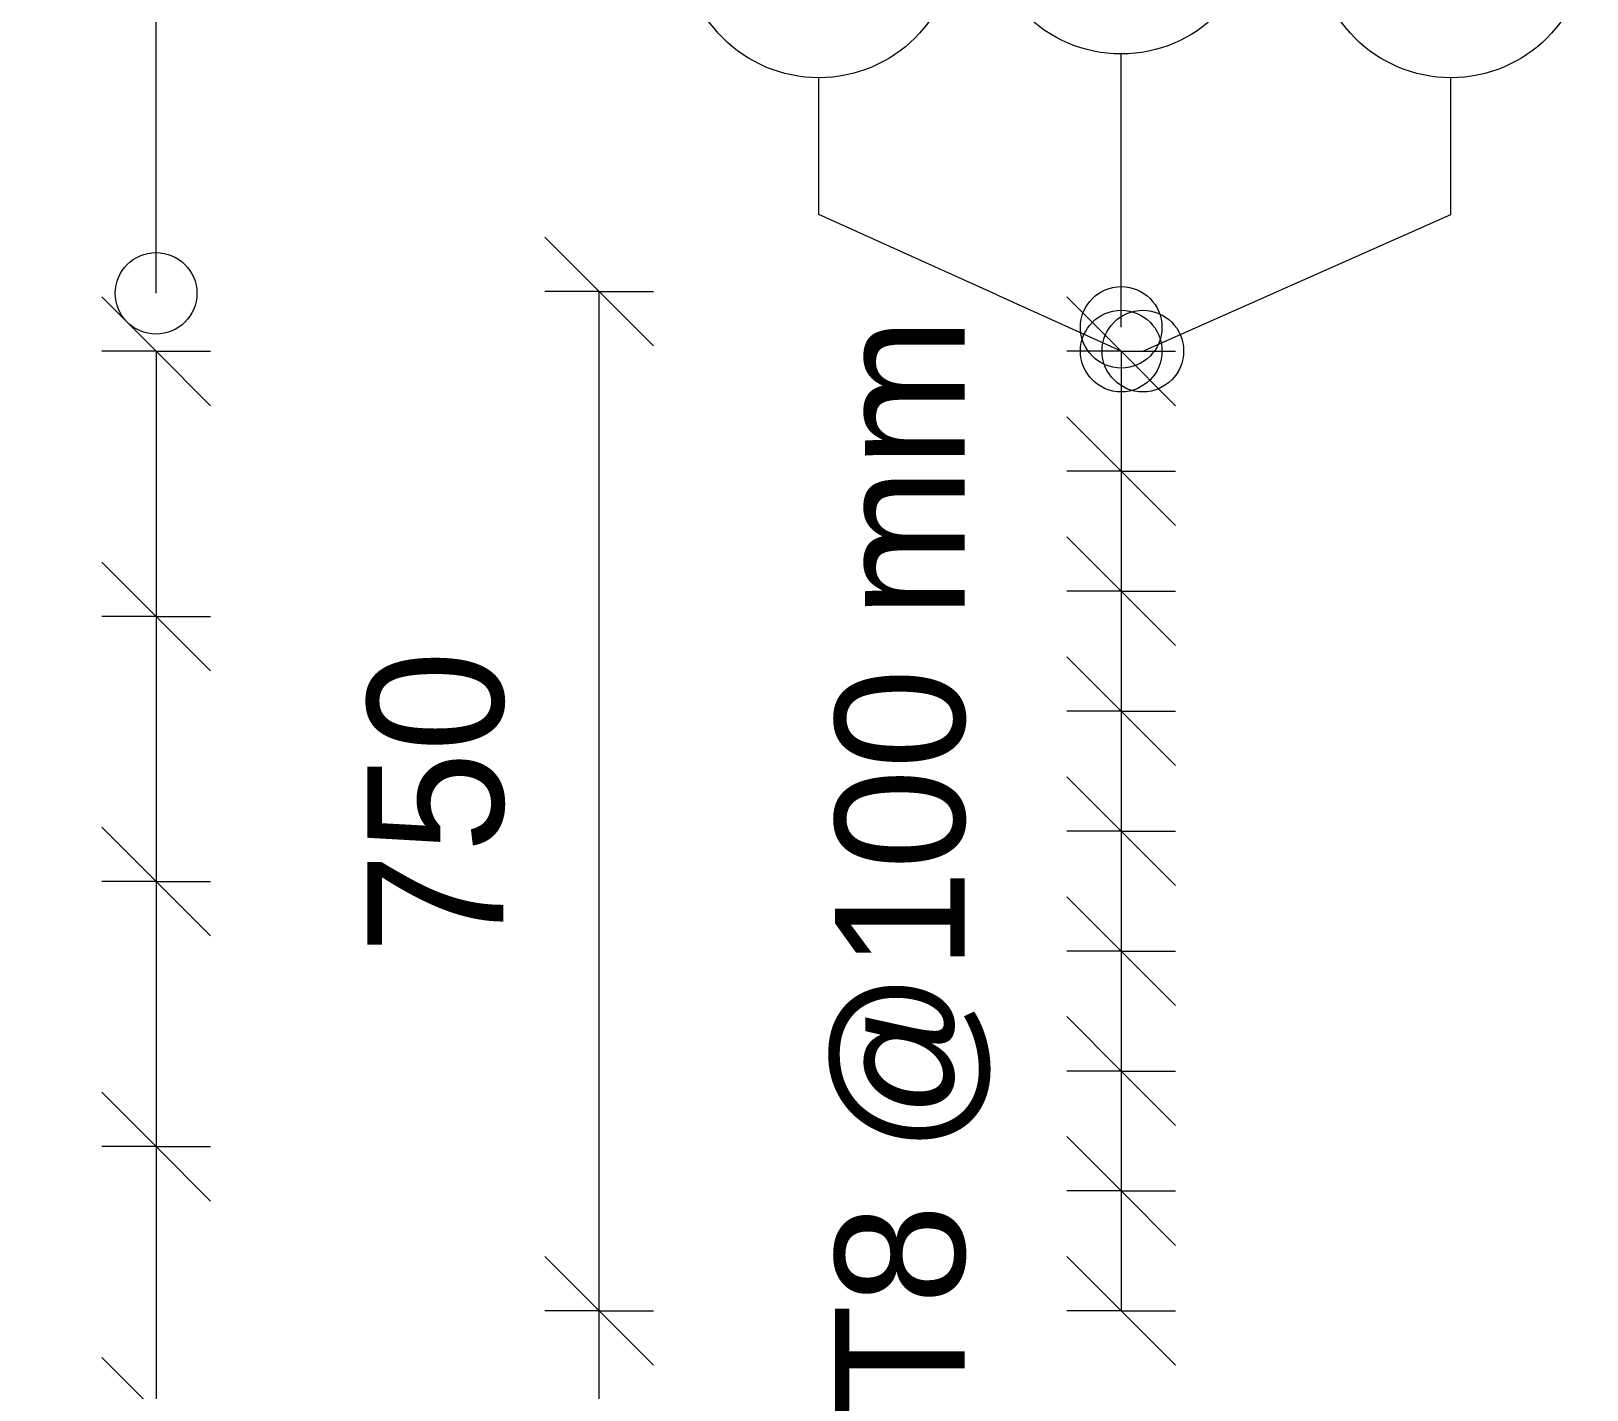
# Model space of a CAD drawing. Header units: millimetres. Extents: x -1228 to 17985, y -2296 to 18684.
# Drawn here: x -1079 to 65, y 2232 to 3232 of the extents above; entities that cross this region are included whole.
import ezdxf

# ---------------------------------------------------------------- set-up
doc = ezdxf.new("R2010")
doc.units = ezdxf.units.MM
for name, color, linetype, lineweight in [('A-ANNO-DIMS', 211, 'Continuous', 9), ('A-ANNO-DIMS-40', 211, 'Continuous', 9), ('S-RBAR-IDEN', 171, 'Continuous', 9)]:
    doc.layers.add(name, color=color, linetype=linetype, lineweight=lineweight)
doc.styles.add('Arial', font='arial.ttf', dxfattribs={"height": 95.24999999999991})
doc.styles.add('Nirmala UI Semilight', font='NirmalaS.ttf', dxfattribs={"width": 0.8, "height": 99.99999999999993})
doc.styles.add('Nirmala UI Semilight_1', font='NirmalaS.ttf', dxfattribs={"height": 99.99999999999999})
doc.dimstyles.new('Arrow_Filled_-_2_5_NI_UI', dxfattribs={"dimscale": 304.8, "dimtxt": 104.7363945578231, "dimasz": 0.2624671916010498, "dimexe": 0.1312335958005249, "dimexo": 0.0625, "dimgap": 0.1312335958005249, "dimtad": 1, "dimdec": 0, "dimzin": 0, "dimdsep": 46, "dimtxsty": 'Nirmala UI Semilight', "dimblk1": 'OBLIQUE', "dimblk2": 'OBLIQUE', "dimsah": 1, "dimcen": 0.09, "dimazin": 0, "dimtfac": 1, "dimtdec": 4, "dimtix": 1, "dimtmove": 0, "dimatfit": 3, "dimfxl": 0.1312335958005249, "dimfxlon": 1, "dimtvp": 1, "dimtolj": 1, "dimtzin": 0, "dimarcsym": 2})
doc.dimstyles.new('Arrow_Filled_-_2_5_NI_UI_1', dxfattribs={"dimscale": 304.8, "dimtxt": 104.7363945578231, "dimasz": 0.2624671916010498, "dimexe": 0.1312335958005249, "dimexo": 0.0625, "dimgap": 0.1312335958005249, "dimtad": 1, "dimdec": 0, "dimzin": 0, "dimdsep": 46, "dimtxsty": 'Arial', "dimblk1": 'OBLIQUE', "dimblk2": 'OBLIQUE', "dimsah": 1, "dimcen": 0.09, "dimazin": 0, "dimtfac": 1, "dimtdec": 4, "dimtix": 1, "dimtmove": 0, "dimatfit": 3, "dimfxl": 0.1312335958005249, "dimfxlon": 1, "dimtvp": 1, "dimtolj": 1, "dimtzin": 0, "dimarcsym": 2})
doc.dimstyles.new('Arrow_Filled_-_2_5_NI_UI_2', dxfattribs={"dimscale": 304.8, "dimtxt": 104.7363945578231, "dimasz": 0.2624671916010498, "dimexe": 0.1312335958005249, "dimexo": 0.0625, "dimgap": 0.1312335958005249, "dimtad": 1, "dimdec": 0, "dimzin": 0, "dimdsep": 46, "dimtxsty": 'Nirmala UI Semilight_1', "dimblk1": 'OBLIQUE', "dimblk2": 'OBLIQUE', "dimsah": 1, "dimcen": 0.09, "dimazin": 0, "dimtfac": 1, "dimtdec": 4, "dimtix": 1, "dimtmove": 0, "dimatfit": 3, "dimfxl": 0.1312335958005249, "dimfxlon": 1, "dimtvp": 1, "dimtolj": 1, "dimtzin": 0, "dimarcsym": 2})

# ---------------------------------------------------------------- blocks, each defined once
blk = doc.blocks.new('DIMBLOCK29-Elevation Front Copy 1')
at = {"layer": 'A-ANNO-DIMS-40'}
for p, q in [((-277.2937608540547, 2995.999999999529), (-317.2937608540547, 3035.99999999953)), ((-277.2937608540546, 2995.999999999528), (-317.2937608540546, 2995.999999999528)), ((-277.2937608540547, 2995.999999999529), (-277.2937608540547, 2907.749999999529)), ((-277.2937608540547, 2995.999999999529), (-237.2937608540548, 2955.999999999529)), ((-277.2937608540546, 2995.999999999528), (-237.2937608540546, 2995.999999999528)), ((-277.2937608540547, 2907.749999999529), (-317.2937608540547, 2947.749999999529)), ((-277.2937608540546, 2907.749999999528), (-317.2937608540546, 2907.749999999528)), ((-277.2937608540547, 2907.749999999529), (-237.2937608540548, 2867.749999999529)), ((-277.2937608540546, 2907.749999999528), (-237.2937608540546, 2907.749999999528))]:
    blk.add_line(p, q, dxfattribs=at)
blk = doc.blocks.new('_Oblique')
at = {"color": 0, "linetype": 'ByBlock', "lineweight": -2}
blk.add_line((-0.5, -0.5), (0.5, 0.5), dxfattribs=at)
blk = doc.blocks.new('DIMBLOCK30-Elevation Front Copy 1')
at = {"layer": 'A-ANNO-DIMS-40'}
for p, q in [((-277.2937608540547, 2907.749999999529), (-317.2937608540547, 2947.749999999529)), ((-277.2937608540546, 2907.749999999528), (-317.2937608540546, 2907.749999999528)), ((-277.2937608540547, 2907.749999999529), (-277.2937608540547, 2819.499999999528)), ((-277.2937608540547, 2907.749999999529), (-237.2937608540548, 2867.749999999529)), ((-277.2937608540546, 2907.749999999528), (-237.2937608540546, 2907.749999999528)), ((-277.2937608540547, 2819.499999999528), (-317.2937608540547, 2859.499999999528)), ((-277.2937608540546, 2819.499999999528), (-317.2937608540546, 2819.499999999528)), ((-277.2937608540547, 2819.499999999528), (-237.2937608540548, 2779.499999999528)), ((-277.2937608540546, 2819.499999999528), (-237.2937608540546, 2819.499999999528))]:
    blk.add_line(p, q, dxfattribs=at)
blk = doc.blocks.new('DIMBLOCK31-Elevation Front Copy 1')
at = {"layer": 'A-ANNO-DIMS-40'}
for p, q in [((-277.2937608540547, 2819.499999999528), (-317.2937608540547, 2859.499999999528)), ((-277.2937608540546, 2819.499999999528), (-317.2937608540546, 2819.499999999528)), ((-277.2937608540547, 2819.499999999528), (-277.2937608540547, 2731.249999999528)), ((-277.2937608540547, 2819.499999999528), (-237.2937608540548, 2779.499999999528)), ((-277.2937608540546, 2819.499999999528), (-237.2937608540546, 2819.499999999528)), ((-277.2937608540547, 2731.249999999528), (-317.2937608540547, 2771.249999999528)), ((-277.2937608540546, 2731.249999999528), (-317.2937608540546, 2731.249999999528)), ((-277.2937608540547, 2731.249999999528), (-237.2937608540548, 2691.249999999528)), ((-277.2937608540546, 2731.249999999528), (-237.2937608540546, 2731.249999999528))]:
    blk.add_line(p, q, dxfattribs=at)
blk = doc.blocks.new('DIMBLOCK32-Elevation Front Copy 1')
at = {"layer": 'A-ANNO-DIMS-40'}
for p, q in [((-277.2937608540547, 2731.249999999528), (-317.2937608540547, 2771.249999999528)), ((-277.2937608540546, 2731.249999999528), (-317.2937608540546, 2731.249999999528)), ((-277.2937608540547, 2731.249999999528), (-277.2937608540547, 2642.999999999529)), ((-277.2937608540547, 2731.249999999528), (-237.2937608540548, 2691.249999999528)), ((-277.2937608540546, 2731.249999999528), (-237.2937608540546, 2731.249999999528)), ((-277.2937608540547, 2642.999999999529), (-317.2937608540547, 2682.999999999529)), ((-277.2937608540546, 2642.999999999528), (-317.2937608540546, 2642.999999999528)), ((-277.2937608540547, 2642.999999999529), (-237.2937608540548, 2602.999999999529)), ((-277.2937608540546, 2642.999999999528), (-237.2937608540546, 2642.999999999528))]:
    blk.add_line(p, q, dxfattribs=at)
blk = doc.blocks.new('DIMBLOCK33-Elevation Front Copy 1')
at = {"layer": 'A-ANNO-DIMS-40'}
for p, q in [((-277.2937608540547, 2642.999999999529), (-317.2937608540547, 2682.999999999529)), ((-277.2937608540546, 2642.999999999528), (-317.2937608540546, 2642.999999999528)), ((-277.2937608540547, 2642.999999999529), (-277.2937608540547, 2554.749999999529)), ((-277.2937608540547, 2642.999999999529), (-237.2937608540548, 2602.999999999529)), ((-277.2937608540546, 2642.999999999528), (-237.2937608540546, 2642.999999999528)), ((-277.2937608540547, 2554.749999999529), (-317.2937608540547, 2594.749999999529)), ((-277.2937608540546, 2554.749999999528), (-317.2937608540546, 2554.749999999528)), ((-277.2937608540547, 2554.749999999529), (-237.2937608540548, 2514.749999999529)), ((-277.2937608540546, 2554.749999999528), (-237.2937608540546, 2554.749999999528))]:
    blk.add_line(p, q, dxfattribs=at)
blk = doc.blocks.new('DIMBLOCK34-Elevation Front Copy 1')
at = {"layer": 'A-ANNO-DIMS-40'}
for p, q in [((-277.2937608540547, 2554.749999999529), (-317.2937608540547, 2594.749999999529)), ((-277.2937608540546, 2554.749999999528), (-317.2937608540546, 2554.749999999528)), ((-277.2937608540547, 2554.749999999529), (-277.2937608540547, 2466.499999999529)), ((-277.2937608540547, 2554.749999999529), (-237.2937608540548, 2514.749999999529)), ((-277.2937608540546, 2554.749999999528), (-237.2937608540546, 2554.749999999528)), ((-277.2937608540547, 2466.499999999529), (-317.2937608540547, 2506.499999999529)), ((-277.2937608540546, 2466.499999999528), (-317.2937608540546, 2466.499999999528)), ((-277.2937608540547, 2466.499999999529), (-237.2937608540548, 2426.499999999529)), ((-277.2937608540546, 2466.499999999528), (-237.2937608540546, 2466.499999999528))]:
    blk.add_line(p, q, dxfattribs=at)
blk = doc.blocks.new('DIMBLOCK35-Elevation Front Copy 1')
at = {"layer": 'A-ANNO-DIMS-40'}
for p, q in [((-277.2937608540547, 2466.499999999529), (-317.2937608540547, 2506.499999999529)), ((-277.2937608540546, 2466.499999999528), (-317.2937608540546, 2466.499999999528)), ((-277.2937608540547, 2466.499999999529), (-277.2937608540547, 2378.249999999529)), ((-277.2937608540547, 2466.499999999529), (-237.2937608540548, 2426.499999999529)), ((-277.2937608540546, 2466.499999999528), (-237.2937608540546, 2466.499999999528)), ((-277.2937608540547, 2378.249999999529), (-317.2937608540547, 2418.249999999529)), ((-277.2937608540546, 2378.249999999528), (-317.2937608540546, 2378.249999999528)), ((-277.2937608540547, 2378.249999999529), (-237.2937608540548, 2338.249999999529)), ((-277.2937608540546, 2378.249999999528), (-237.2937608540546, 2378.249999999528))]:
    blk.add_line(p, q, dxfattribs=at)
blk = doc.blocks.new('DIMBLOCK36-Elevation Front Copy 1')
at = {"layer": 'A-ANNO-DIMS-40'}
for p, q in [((-277.2937608540547, 2378.249999999529), (-317.2937608540547, 2418.249999999529)), ((-277.2937608540546, 2378.249999999528), (-317.2937608540546, 2378.249999999528)), ((-277.2937608540547, 2378.249999999529), (-277.2937608540547, 2289.999999999529)), ((-277.2937608540547, 2378.249999999529), (-237.2937608540548, 2338.249999999529)), ((-277.2937608540546, 2378.249999999528), (-237.2937608540546, 2378.249999999528)), ((-277.2937608540547, 2289.999999999529), (-317.2937608540547, 2329.999999999529)), ((-277.2937608540546, 2289.999999999528), (-317.2937608540546, 2289.999999999528)), ((-277.2937608540547, 2289.999999999529), (-237.2937608540548, 2249.999999999528)), ((-277.2937608540546, 2289.999999999528), (-237.2937608540546, 2289.999999999528))]:
    blk.add_line(p, q, dxfattribs=at)
blk = doc.blocks.new('DIMBLOCK37-Elevation Front Copy 1')
at = {"layer": 'A-ANNO-DIMS-40'}
for p, q in [((-277.2937608540547, 2995.999999999529), (-317.2937608540547, 3035.99999999953)), ((-277.2937608540546, 2995.999999999528), (-317.2937608540546, 2995.999999999528)), ((-277.2937608540547, 2995.999999999529), (-277.2937608540547, 2289.999999999529)), ((-277.2937608540547, 2995.999999999529), (-277.2937608540547, 2907.749999999529)), ((-277.2937608540547, 2995.999999999529), (-237.2937608540548, 2955.999999999529)), ((-277.2937608540546, 2995.999999999528), (-237.2937608540546, 2995.999999999528)), ((-277.2937608540547, 2907.749999999529), (-317.2937608540547, 2947.749999999529)), ((-277.2937608540546, 2907.749999999528), (-317.2937608540546, 2907.749999999528)), ((-277.2937608540547, 2907.749999999529), (-277.2937608540547, 2819.499999999528)), ((-277.2937608540547, 2907.749999999529), (-237.2937608540548, 2867.749999999529)), ((-277.2937608540546, 2907.749999999528), (-237.2937608540546, 2907.749999999528)), ((-277.2937608540547, 2819.499999999528), (-317.2937608540547, 2859.499999999528)), ((-277.2937608540546, 2819.499999999528), (-317.2937608540546, 2819.499999999528)), ((-277.2937608540547, 2819.499999999528), (-277.2937608540547, 2731.249999999528)), ((-277.2937608540547, 2819.499999999528), (-237.2937608540548, 2779.499999999528)), ((-277.2937608540546, 2819.499999999528), (-237.2937608540546, 2819.499999999528)), ((-277.2937608540547, 2731.249999999528), (-317.2937608540547, 2771.249999999528)), ((-277.2937608540546, 2731.249999999528), (-317.2937608540546, 2731.249999999528)), ((-277.2937608540547, 2731.249999999528), (-277.2937608540547, 2642.999999999529)), ((-277.2937608540547, 2731.249999999528), (-237.2937608540548, 2691.249999999528)), ((-277.2937608540546, 2731.249999999528), (-237.2937608540546, 2731.249999999528)), ((-277.2937608540547, 2642.999999999529), (-317.2937608540547, 2682.999999999529)), ((-277.2937608540546, 2642.999999999528), (-317.2937608540546, 2642.999999999528)), ((-277.2937608540547, 2642.999999999529), (-277.2937608540547, 2554.749999999529)), ((-277.2937608540547, 2642.999999999529), (-237.2937608540548, 2602.999999999529)), ((-277.2937608540546, 2642.999999999528), (-237.2937608540546, 2642.999999999528)), ((-277.2937608540547, 2554.749999999529), (-317.2937608540547, 2594.749999999529)), ((-277.2937608540546, 2554.749999999528), (-317.2937608540546, 2554.749999999528)), ((-277.2937608540547, 2554.749999999529), (-277.2937608540547, 2466.499999999529)), ((-277.2937608540547, 2554.749999999529), (-237.2937608540548, 2514.749999999529)), ((-277.2937608540546, 2554.749999999528), (-237.2937608540546, 2554.749999999528)), ((-277.2937608540547, 2466.499999999529), (-317.2937608540547, 2506.499999999529)), ((-277.2937608540546, 2466.499999999528), (-317.2937608540546, 2466.499999999528)), ((-277.2937608540547, 2466.499999999529), (-277.2937608540547, 2378.249999999529)), ((-277.2937608540547, 2466.499999999529), (-237.2937608540548, 2426.499999999529)), ((-277.2937608540546, 2466.499999999528), (-237.2937608540546, 2466.499999999528)), ((-277.2937608540547, 2378.249999999529), (-317.2937608540547, 2418.249999999529)), ((-277.2937608540546, 2378.249999999528), (-317.2937608540546, 2378.249999999528)), ((-277.2937608540547, 2378.249999999529), (-277.2937608540547, 2289.999999999529)), ((-277.2937608540547, 2378.249999999529), (-237.2937608540548, 2338.249999999529)), ((-277.2937608540546, 2378.249999999528), (-237.2937608540546, 2378.249999999528)), ((-277.2937608540547, 2289.999999999529), (-317.2937608540547, 2329.999999999529)), ((-277.2937608540546, 2289.999999999528), (-317.2937608540546, 2289.999999999528)), ((-277.2937608540547, 2289.999999999529), (-237.2937608540548, 2249.999999999528)), ((-277.2937608540546, 2289.999999999528), (-237.2937608540546, 2289.999999999528))]:
    blk.add_line(p, q, dxfattribs=at)
blk = doc.blocks.new('_None')
blk = doc.blocks.new('M_Rebar Tag_rfa MARK - DOT 1_5-794230-Elevation Front Copy 1')
at = {"layer": 'S-RBAR-IDEN'}
blk.add_circle((3034.143734104399, 4800.935087363649), 100.0000000000005, dxfattribs=at)
blk = doc.blocks.new('DIMBLOCK88-Elevation Front Copy 1')
at = {"layer": 'A-ANNO-DIMS-40'}
for p, q in [((-987.29635723542, 2995.999999999594), (-1027.29635723542, 3035.999999999595)), ((-987.2963572354199, 2995.999999999594), (-1027.29635723542, 2995.999999999594)), ((-987.29635723542, 2995.999999999594), (-987.29635723542, 2800.954545454153)), ((-987.29635723542, 2995.999999999594), (-947.29635723542, 2955.999999999594)), ((-987.2963572354199, 2995.999999999594), (-947.2963572354199, 2995.999999999594)), ((-987.29635723542, 2800.954545454153), (-1027.29635723542, 2840.954545454153)), ((-987.2963572354199, 2800.954545454153), (-1027.29635723542, 2800.954545454153)), ((-987.29635723542, 2800.954545454153), (-947.29635723542, 2760.954545454153)), ((-987.2963572354199, 2800.954545454153), (-947.2963572354199, 2800.954545454153))]:
    blk.add_line(p, q, dxfattribs=at)
blk = doc.blocks.new('DIMBLOCK89-Elevation Front Copy 1')
at = {"layer": 'A-ANNO-DIMS-40'}
for p, q in [((-987.29635723542, 2800.954545454153), (-1027.29635723542, 2840.954545454153)), ((-987.2963572354199, 2800.954545454153), (-1027.29635723542, 2800.954545454153)), ((-987.29635723542, 2800.954545454153), (-987.29635723542, 2605.909090908712)), ((-987.29635723542, 2800.954545454153), (-947.29635723542, 2760.954545454153)), ((-987.2963572354199, 2800.954545454153), (-947.2963572354199, 2800.954545454153)), ((-987.29635723542, 2605.909090908712), (-1027.29635723542, 2645.909090908712)), ((-987.2963572354199, 2605.909090908711), (-1027.29635723542, 2605.909090908711)), ((-987.29635723542, 2605.909090908712), (-947.29635723542, 2565.909090908712)), ((-987.2963572354199, 2605.909090908711), (-947.2963572354199, 2605.909090908711))]:
    blk.add_line(p, q, dxfattribs=at)
blk = doc.blocks.new('DIMBLOCK90-Elevation Front Copy 1')
at = {"layer": 'A-ANNO-DIMS-40'}
for p, q in [((-987.29635723542, 2605.909090908712), (-1027.29635723542, 2645.909090908712)), ((-987.2963572354199, 2605.909090908711), (-1027.29635723542, 2605.909090908711)), ((-987.29635723542, 2605.909090908712), (-987.29635723542, 2410.86363636327)), ((-987.29635723542, 2605.909090908712), (-947.29635723542, 2565.909090908712)), ((-987.2963572354199, 2605.909090908711), (-947.2963572354199, 2605.909090908711)), ((-987.29635723542, 2410.86363636327), (-1027.29635723542, 2450.863636363271)), ((-987.2963572354199, 2410.86363636327), (-1027.29635723542, 2410.86363636327)), ((-987.29635723542, 2410.86363636327), (-947.29635723542, 2370.86363636327)), ((-987.2963572354199, 2410.86363636327), (-947.2963572354199, 2410.86363636327))]:
    blk.add_line(p, q, dxfattribs=at)
blk = doc.blocks.new('DIMBLOCK91-Elevation Front Copy 1')
at = {"layer": 'A-ANNO-DIMS-40'}
for p, q in [((-987.29635723542, 2410.86363636327), (-1027.29635723542, 2450.863636363271)), ((-987.2963572354199, 2410.86363636327), (-1027.29635723542, 2410.86363636327)), ((-987.29635723542, 2410.86363636327), (-987.29635723542, 2215.81818181783)), ((-987.29635723542, 2410.86363636327), (-947.29635723542, 2370.86363636327)), ((-987.2963572354199, 2410.86363636327), (-947.2963572354199, 2410.86363636327)), ((-987.29635723542, 2215.81818181783), (-1027.29635723542, 2255.81818181783)), ((-987.2963572354199, 2215.81818181783), (-1027.29635723542, 2215.81818181783)), ((-987.29635723542, 2215.81818181783), (-947.29635723542, 2175.81818181783)), ((-987.2963572354199, 2215.81818181783), (-947.2963572354199, 2215.81818181783))]:
    blk.add_line(p, q, dxfattribs=at)
blk = doc.blocks.new('DIMBLOCK92-Elevation Front Copy 1')
at = {"layer": 'A-ANNO-DIMS-40'}
for p, q in [((-987.29635723542, 2215.81818181783), (-1027.29635723542, 2255.81818181783)), ((-987.2963572354199, 2215.81818181783), (-1027.29635723542, 2215.81818181783)), ((-987.29635723542, 2215.81818181783), (-987.29635723542, 2020.772727272388)), ((-987.29635723542, 2215.81818181783), (-947.29635723542, 2175.81818181783)), ((-987.2963572354199, 2215.81818181783), (-947.2963572354199, 2215.81818181783)), ((-987.29635723542, 2020.772727272388), (-1027.29635723542, 2060.772727272388)), ((-987.2963572354199, 2020.772727272388), (-1027.29635723542, 2020.772727272388)), ((-987.29635723542, 2020.772727272388), (-947.29635723542, 1980.772727272388)), ((-987.2963572354199, 2020.772727272388), (-947.2963572354199, 2020.772727272388))]:
    blk.add_line(p, q, dxfattribs=at)
blk = doc.blocks.new('DIMBLOCK110-Elevation Front Copy 1')
at = {"layer": 'A-ANNO-DIMS-40'}
for p, q in [((-987.29635723542, 2995.999999999594), (-1027.29635723542, 3035.999999999595)), ((-987.2963572354199, 2995.999999999594), (-1027.29635723542, 2995.999999999594)), ((-987.29635723542, 2995.999999999594), (-987.29635723542, -1295.000000000113)), ((-987.29635723542, 2995.999999999594), (-987.29635723542, 2800.954545454153)), ((-987.29635723542, 2995.999999999594), (-947.29635723542, 2955.999999999594)), ((-987.2963572354199, 2995.999999999594), (-947.2963572354199, 2995.999999999594)), ((-987.29635723542, 2800.954545454153), (-1027.29635723542, 2840.954545454153)), ((-987.2963572354199, 2800.954545454153), (-1027.29635723542, 2800.954545454153)), ((-987.29635723542, 2800.954545454153), (-987.29635723542, 2605.909090908712)), ((-987.29635723542, 2800.954545454153), (-947.29635723542, 2760.954545454153)), ((-987.2963572354199, 2800.954545454153), (-947.2963572354199, 2800.954545454153)), ((-987.29635723542, 2605.909090908712), (-1027.29635723542, 2645.909090908712)), ((-987.2963572354199, 2605.909090908711), (-1027.29635723542, 2605.909090908711)), ((-987.29635723542, 2605.909090908712), (-987.29635723542, 2410.86363636327)), ((-987.29635723542, 2605.909090908712), (-947.29635723542, 2565.909090908712)), ((-987.2963572354199, 2605.909090908711), (-947.2963572354199, 2605.909090908711)), ((-987.29635723542, 2410.86363636327), (-1027.29635723542, 2450.863636363271)), ((-987.2963572354199, 2410.86363636327), (-1027.29635723542, 2410.86363636327)), ((-987.29635723542, 2410.86363636327), (-987.29635723542, 2215.81818181783)), ((-987.29635723542, 2410.86363636327), (-947.29635723542, 2370.86363636327)), ((-987.2963572354199, 2410.86363636327), (-947.2963572354199, 2410.86363636327)), ((-987.29635723542, 2215.81818181783), (-1027.29635723542, 2255.81818181783)), ((-987.2963572354199, 2215.81818181783), (-1027.29635723542, 2215.81818181783)), ((-987.29635723542, 2215.81818181783), (-987.29635723542, 2020.772727272388)), ((-987.29635723542, 2215.81818181783), (-947.29635723542, 2175.81818181783)), ((-987.2963572354199, 2215.81818181783), (-947.2963572354199, 2215.81818181783)), ((-987.29635723542, 2020.772727272388), (-1027.29635723542, 2060.772727272388)), ((-987.2963572354199, 2020.772727272388), (-1027.29635723542, 2020.772727272388)), ((-987.29635723542, 2020.772727272388), (-987.29635723542, 1825.727272726948)), ((-987.29635723542, 2020.772727272388), (-947.29635723542, 1980.772727272388)), ((-987.2963572354199, 2020.772727272388), (-947.2963572354199, 2020.772727272388)), ((-987.29635723542, 1825.727272726948), (-1027.29635723542, 1865.727272726948)), ((-987.2963572354199, 1825.727272726947), (-1027.29635723542, 1825.727272726947)), ((-987.29635723542, 1825.727272726948), (-987.29635723542, 1630.681818181505)), ((-987.29635723542, 1825.727272726948), (-947.29635723542, 1785.727272726948)), ((-987.2963572354199, 1825.727272726947), (-947.2963572354199, 1825.727272726947)), ((-987.29635723542, 1630.681818181505), (-1027.29635723542, 1670.681818181505)), ((-987.2963572354199, 1630.681818181505), (-1027.29635723542, 1630.681818181505)), ((-987.29635723542, 1630.681818181505), (-987.29635723542, 1435.636363636064)), ((-987.29635723542, 1630.681818181505), (-947.29635723542, 1590.681818181505)), ((-987.2963572354199, 1630.681818181505), (-947.2963572354199, 1630.681818181505)), ((-987.29635723542, 1435.636363636064), (-1027.29635723542, 1475.636363636064)), ((-987.2963572354199, 1435.636363636064), (-1027.29635723542, 1435.636363636064)), ((-987.29635723542, 1435.636363636064), (-987.29635723542, 1240.590909090623)), ((-987.29635723542, 1435.636363636064), (-947.29635723542, 1395.636363636064)), ((-987.2963572354199, 1435.636363636064), (-947.2963572354199, 1435.636363636064)), ((-987.29635723542, 1240.590909090623), (-1027.29635723542, 1280.590909090623)), ((-987.2963572354199, 1240.590909090623), (-1027.29635723542, 1240.590909090623)), ((-987.29635723542, 1240.590909090623), (-987.29635723542, 1045.545454545182)), ((-987.29635723542, 1240.590909090623), (-947.29635723542, 1200.590909090623)), ((-987.2963572354199, 1240.590909090623), (-947.2963572354199, 1240.590909090623)), ((-987.29635723542, 1045.545454545182), (-1027.29635723542, 1085.545454545182)), ((-987.2963572354199, 1045.545454545181), (-1027.29635723542, 1045.545454545181)), ((-987.29635723542, 1045.545454545182), (-987.29635723542, 850.4999999997406)), ((-987.29635723542, 1045.545454545182), (-947.29635723542, 1005.545454545182)), ((-987.2963572354199, 1045.545454545181), (-947.2963572354199, 1045.545454545181)), ((-987.29635723542, 850.4999999997406), (-1027.29635723542, 890.4999999997406)), ((-987.2963572354199, 850.4999999997403), (-1027.29635723542, 850.4999999997403)), ((-987.29635723542, 850.4999999997406), (-987.29635723542, 655.4545454542993)), ((-987.29635723542, 850.4999999997406), (-947.29635723542, 810.4999999997406)), ((-987.2963572354199, 850.4999999997403), (-947.2963572354199, 850.4999999997403)), ((-987.29635723542, 655.4545454542993), (-1027.29635723542, 695.4545454542993)), ((-987.2963572354199, 655.454545454299), (-1027.29635723542, 655.454545454299)), ((-987.29635723542, 655.4545454542993), (-987.29635723542, 460.4090909088585)), ((-987.29635723542, 655.4545454542993), (-947.29635723542, 615.4545454542994)), ((-987.2963572354199, 655.454545454299), (-947.2963572354199, 655.454545454299)), ((-987.29635723542, 460.4090909088585), (-1027.29635723542, 500.4090909088586)), ((-987.2963572354199, 460.409090908858), (-1027.29635723542, 460.409090908858)), ((-987.29635723542, 460.4090909088585), (-987.29635723542, 265.3636363634167)), ((-987.29635723542, 460.4090909088585), (-947.29635723542, 420.4090909088584)), ((-987.2963572354199, 460.409090908858), (-947.2963572354199, 460.409090908858)), ((-987.29635723542, 265.3636363634167), (-1027.29635723542, 305.3636363634167)), ((-987.2963572354199, 265.3636363634167), (-1027.29635723542, 265.3636363634167)), ((-987.29635723542, 265.3636363634167), (-987.29635723542, 70.31818181797561)), ((-987.29635723542, 265.3636363634167), (-947.29635723542, 225.3636363634166)), ((-987.2963572354199, 265.3636363634167), (-947.2963572354199, 265.3636363634167)), ((-987.29635723542, 70.31818181797561), (-1027.29635723542, 110.3181818179756)), ((-987.2963572354199, 70.31818181797534), (-1027.29635723542, 70.31818181797534)), ((-987.29635723542, 70.31818181797561), (-987.29635723542, -124.7272727274657)), ((-987.29635723542, 70.31818181797561), (-947.29635723542, 30.3181818179756)), ((-987.2963572354199, 70.31818181797534), (-947.2963572354199, 70.31818181797534)), ((-987.29635723542, -124.7272727274657), (-1027.29635723542, -84.72727272746569)), ((-987.2963572354199, -124.727272727466), (-1027.29635723542, -124.727272727466)), ((-987.29635723542, -124.7272727274657), (-987.29635723542, -319.772727272907)), ((-987.29635723542, -124.7272727274657), (-947.29635723542, -164.7272727274657)), ((-987.2963572354199, -124.727272727466), (-947.2963572354199, -124.727272727466)), ((-987.29635723542, -319.772727272907), (-1027.29635723542, -279.772727272907)), ((-987.2963572354199, -319.7727272729073), (-1027.29635723542, -319.7727272729073)), ((-987.29635723542, -319.772727272907), (-987.29635723542, -514.8181818183485)), ((-987.29635723542, -319.772727272907), (-947.29635723542, -359.772727272907)), ((-987.2963572354199, -319.7727272729073), (-947.2963572354199, -319.7727272729073)), ((-987.29635723542, -514.8181818183485), (-1027.29635723542, -474.8181818183485)), ((-987.2963572354199, -514.8181818183485), (-1027.29635723542, -514.8181818183485)), ((-987.29635723542, -514.8181818183485), (-987.29635723542, -709.8636363637897)), ((-987.29635723542, -514.8181818183485), (-947.29635723542, -554.8181818183486)), ((-987.2963572354199, -514.8181818183485), (-947.2963572354199, -514.8181818183485)), ((-987.29635723542, -709.8636363637897), (-1027.29635723542, -669.8636363637897)), ((-987.2963572354199, -709.8636363637899), (-1027.29635723542, -709.8636363637899)), ((-987.29635723542, -709.8636363637897), (-987.29635723542, -904.9090909092305)), ((-987.29635723542, -709.8636363637897), (-947.29635723542, -749.8636363637897)), ((-987.2963572354199, -709.8636363637899), (-947.2963572354199, -709.8636363637899)), ((-987.29635723542, -904.9090909092305), (-1027.29635723542, -864.9090909092306)), ((-987.2963572354199, -904.9090909092307), (-1027.29635723542, -904.9090909092307)), ((-987.29635723542, -904.9090909092305), (-987.29635723542, -1099.954545454672)), ((-987.29635723542, -904.9090909092305), (-947.29635723542, -944.9090909092305)), ((-987.2963572354199, -904.9090909092307), (-947.2963572354199, -904.9090909092307)), ((-987.29635723542, -1099.954545454672), (-1027.29635723542, -1059.954545454672)), ((-987.2963572354199, -1099.954545454672), (-1027.29635723542, -1099.954545454672)), ((-987.29635723542, -1099.954545454672), (-987.29635723542, -1295.000000000113)), ((-987.29635723542, -1099.954545454672), (-947.29635723542, -1139.954545454672)), ((-987.2963572354199, -1099.954545454672), (-947.2963572354199, -1099.954545454672)), ((-987.29635723542, -1295.000000000113), (-1027.29635723542, -1255.000000000113)), ((-987.2963572354199, -1295.000000000113), (-1027.29635723542, -1295.000000000113)), ((-987.29635723542, -1295.000000000113), (-947.29635723542, -1335.000000000113)), ((-987.2963572354199, -1295.000000000113), (-947.2963572354199, -1295.000000000113))]:
    blk.add_line(p, q, dxfattribs=at)
blk = doc.blocks.new('DIMBLOCK112-Elevation Front Copy 1')
at = {"layer": 'A-ANNO-DIMS-40'}
for p, q in [((-661.4448997287525, 2289.999999999529), (-701.4448997287525, 2329.999999999529)), ((-661.4448997287525, 2289.999999999528), (-701.4448997287525, 2289.999999999528)), ((-661.4448997287525, -645.0000000001816), (-661.4448997287525, 2289.999999999529)), ((-661.4448997287525, 2289.999999999529), (-621.4448997287525, 2249.999999999528)), ((-661.4448997287525, 2289.999999999528), (-621.4448997287525, 2289.999999999528)), ((-661.4448997287525, -645.0000000001816), (-701.4448997287525, -605.0000000001816)), ((-661.4448997287525, -645.0000000001818), (-701.4448997287525, -645.0000000001818)), ((-661.4448997287525, -645.0000000001816), (-621.4448997287525, -685.0000000001816)), ((-661.4448997287525, -645.0000000001818), (-621.4448997287525, -645.0000000001818))]:
    blk.add_line(p, q, dxfattribs=at)
at = {"layer": 'A-ANNO-DIMS-40', "color": 0, "insert": (-831.9136690546646, 670.1561533701125), "char_height": 99.99999999999999, "width": 365.6252319109461, "attachment_point": 1, "rotation": 90, "line_spacing_factor": 1.142578849721707, "style": 'Nirmala UI Semilight_1'}
blk.add_mtext('2935', dxfattribs=at)
blk = doc.blocks.new('DIMBLOCK113-Elevation Front Copy 1')
at = {"layer": 'A-ANNO-DIMS-40'}
for p, q in [((-661.4448997287525, 3039.999999999593), (-701.4448997287525, 3079.999999999593)), ((-661.4448997287525, 3039.999999999594), (-701.4448997287525, 3039.999999999594)), ((-661.4448997287525, 2289.999999999529), (-661.4448997287525, 3039.999999999593)), ((-661.4448997287525, 3039.999999999593), (-621.4448997287525, 2999.999999999593)), ((-661.4448997287525, 3039.999999999594), (-621.4448997287525, 3039.999999999594)), ((-661.4448997287525, 2289.999999999529), (-701.4448997287525, 2329.999999999529)), ((-661.4448997287525, 2289.999999999528), (-701.4448997287525, 2289.999999999528)), ((-661.4448997287525, 2289.999999999529), (-621.4448997287525, 2249.999999999528)), ((-661.4448997287525, 2289.999999999528), (-621.4448997287525, 2289.999999999528))]:
    blk.add_line(p, q, dxfattribs=at)
at = {"layer": 'A-ANNO-DIMS-40', "color": 0, "insert": (-831.9136690546646, 2552.64641311026), "char_height": 99.99999999999999, "width": 269.6486085343228, "attachment_point": 1, "rotation": 90, "line_spacing_factor": 1.142578849721707, "style": 'Nirmala UI Semilight_1'}
blk.add_mtext('750', dxfattribs=at)

msp = doc.modelspace()

# ---------------------------------------------------------------- linework, layer by layer
at = {"layer": 'S-RBAR-IDEN'}
for p, q in [((-987.3309777953694, 3038.697714255244), (-987.3309777953687, 3296.028643586659)), ((-277.3362233695585, 3013.658110797731), (-277.3362233695584, 3214.801370859383)), ((-34.74005525447861, 3096.729740828558), (-34.74005525447848, 3197.301370859386)), ((-261.4035854438314, 2996.15811079773), (-34.7400552544786, 3096.729740828558))]:
    msp.add_line(p, q, dxfattribs=at)
for centre, radius in [((-987.3309777953694, 3038.697714255244), 30.00000000000047), ((-277.3362233695585, 3013.658110797731), 30.00000000000003), ((-277.336223369558, 2996.158110797732), 30.00000000000004), ((-261.4035854438314, 2996.15811079773), 29.99999999999998)]:
    msp.add_circle(centre, radius, dxfattribs=at)

# ---------------------------------------------------------------- block references
at = {"layer": 'S-RBAR-IDEN', "rotation": 89.99999999999991}
msp.add_blockref('M_Rebar Tag_rfa MARK - DOT 1_5-794230-Elevation Front Copy 1', (4766.195032109166, 263.1576367549777), dxfattribs=at)

# ---------------------------------------------------------------- dimensions: what is measured, and where the dimension line sits
at = {"layer": 'A-ANNO-DIMS'}
for base, p1, p2, override, picture, middle in [((-661.4448997287527, 3039.999999999595), (-621.4448997287525, 2289.999999999528), (-621.4448997287525, 3039.999999999594), {"dimpost": '<>', "dimfxl": 750.0000000000655}, 'DIMBLOCK113-Elevation Front Copy 1', (-753.1185400104123, 2664.999999999562)), ((-661.4448997287527, 2289.999999999529), (-621.4448997287525, -645.0000000001818), (-621.4448997287525, 2289.999999999528), {"dimpost": '<>', "dimfxl": 2934.99999999971}, 'DIMBLOCK112-Elevation Front Copy 1', (-753.1534075139765, 822.4999999996735))]:
    dim = msp.add_linear_dim(base=base, p1=p1, p2=p2, angle=89.99999999999991, dimstyle='Arrow_Filled_-_2_5_NI_UI_2', override=override, dxfattribs=at)
    dim.commit()
    dim.dimension.update_dxf_attribs({"geometry": picture, "text_midpoint": middle})
for base, p1, p2, text, dimstyle, override, picture, middle in [((-987.2963572354204, -1295.000000000114), (-947.2963572354199, 2995.999999999594), (-947.2963572354199, -1295.000000000113), '4291', 'Arrow_Filled_-_2_5_NI_UI', {"dimpost": '<>', "dimblk1": 'None', "dimblk2": 'None', "dimsah": 1, "dimfxl": 4290.999999999707}, 'DIMBLOCK110-Elevation Front Copy 1', (-1079.283805049156, 850.4999999997407)), ((-987.2963572354204, 2800.954545454154), (-947.2963572354199, 2995.999999999594), (-947.2963572354199, 2800.954545454153), ' ', 'Arrow_Filled_-_2_5_NI_UI', {"dimpost": '<>', "dimfxl": 195.0454545454413}, 'DIMBLOCK88-Elevation Front Copy 1', (-987.2963572354194, 2898.477272726874)), ((-277.2937608540547, 2289.999999999529), (-237.2937608540546, 2995.999999999528), (-237.2937608540546, 2289.999999999528), '706', 'Arrow_Filled_-_2_5_NI_UI_1', {"dimpost": '<>', "dimblk1": 'None', "dimblk2": 'None', "dimsah": 1, "dimfxl": 706}, 'DIMBLOCK37-Elevation Front Copy 1', (-365.925838217621, 2642.999999999529)), ((-277.2937608540547, 2907.749999999529), (-237.2937608540546, 2995.999999999528), (-237.2937608540546, 2907.749999999528), ' ', 'Arrow_Filled_-_2_5_NI_UI_1', {"dimpost": '<>', "dimfxl": 88.25}, 'DIMBLOCK29-Elevation Front Copy 1', (-277.2937608540539, 2951.874999999529)), ((-277.2937608540547, 2819.499999999529), (-237.2937608540546, 2907.749999999528), (-237.2937608540546, 2819.499999999528), ' ', 'Arrow_Filled_-_2_5_NI_UI_1', {"dimpost": '<>', "dimfxl": 88.25}, 'DIMBLOCK30-Elevation Front Copy 1', (-277.2937608540539, 2863.624999999529)), ((-277.2937608540547, 2731.249999999529), (-237.2937608540546, 2819.499999999528), (-237.2937608540546, 2731.249999999528), ' ', 'Arrow_Filled_-_2_5_NI_UI_1', {"dimpost": '<>', "dimfxl": 88.25}, 'DIMBLOCK31-Elevation Front Copy 1', (-277.2937608540539, 2775.374999999529)), ((-987.2963572354204, 2605.909090908712), (-947.2963572354199, 2800.954545454153), (-947.2963572354199, 2605.909090908711), ' ', 'Arrow_Filled_-_2_5_NI_UI', {"dimpost": '<>', "dimfxl": 195.0454545454413}, 'DIMBLOCK89-Elevation Front Copy 1', (-987.2963572354195, 2703.431818181432)), ((-277.2937608540547, 2642.999999999529), (-237.2937608540546, 2731.249999999528), (-237.2937608540546, 2642.999999999528), ' ', 'Arrow_Filled_-_2_5_NI_UI_1', {"dimpost": '<>', "dimfxl": 88.25}, 'DIMBLOCK32-Elevation Front Copy 1', (-277.2937608540539, 2687.124999999529)), ((-277.2937608540547, 2554.749999999529), (-237.2937608540546, 2642.999999999528), (-237.2937608540546, 2554.749999999528), ' ', 'Arrow_Filled_-_2_5_NI_UI_1', {"dimpost": '<>', "dimfxl": 88.25}, 'DIMBLOCK33-Elevation Front Copy 1', (-277.2937608540539, 2598.874999999529)), ((-987.2963572354204, 2410.863636363271), (-947.2963572354199, 2605.909090908711), (-947.2963572354199, 2410.86363636327), ' ', 'Arrow_Filled_-_2_5_NI_UI', {"dimpost": '<>', "dimfxl": 195.0454545454409}, 'DIMBLOCK90-Elevation Front Copy 1', (-987.2963572354195, 2508.386363635991)), ((-277.2937608540547, 2466.499999999529), (-237.2937608540546, 2554.749999999528), (-237.2937608540546, 2466.499999999528), ' ', 'Arrow_Filled_-_2_5_NI_UI_1', {"dimpost": '<>', "dimfxl": 88.25}, 'DIMBLOCK34-Elevation Front Copy 1', (-277.2937608540539, 2510.624999999529)), ((-277.2937608540547, 2378.249999999529), (-237.2937608540546, 2466.499999999528), (-237.2937608540546, 2378.249999999528), ' ', 'Arrow_Filled_-_2_5_NI_UI_1', {"dimpost": '<>', "dimfxl": 88.25}, 'DIMBLOCK35-Elevation Front Copy 1', (-277.293760854054, 2422.374999999529)), ((-987.2963572354204, 2215.81818181783), (-947.2963572354199, 2410.86363636327), (-947.2963572354199, 2215.81818181783), ' ', 'Arrow_Filled_-_2_5_NI_UI', {"dimpost": '<>', "dimfxl": 195.0454545454409}, 'DIMBLOCK91-Elevation Front Copy 1', (-987.2963572354196, 2313.340909090551)), ((-277.2937608540547, 2289.999999999529), (-237.2937608540546, 2378.249999999528), (-237.2937608540546, 2289.999999999528), ' ', 'Arrow_Filled_-_2_5_NI_UI_1', {"dimpost": '<>', "dimfxl": 88.25}, 'DIMBLOCK36-Elevation Front Copy 1', (-277.293760854054, 2334.124999999529)), ((-987.2963572354204, 2020.772727272388), (-947.2963572354199, 2215.81818181783), (-947.2963572354199, 2020.772727272388), ' ', 'Arrow_Filled_-_2_5_NI_UI', {"dimpost": '<>', "dimfxl": 195.045454545442}, 'DIMBLOCK92-Elevation Front Copy 1', (-987.2963572354196, 2118.295454545109))]:
    dim = msp.add_linear_dim(base=base, p1=p1, p2=p2, angle=89.99999999999991, text=text, dimstyle=dimstyle, override=override, dxfattribs=at)
    dim.commit()
    dim.dimension.update_dxf_attribs({"geometry": picture, "text_midpoint": middle})

# ---------------------------------------------------------------- next in the draw order: texts
at = {"layer": 'S-RBAR-IDEN', "insert": (-487.8270612085437, 2213.385664355439), "char_height": 95.24999999999991, "width": 990.8857499999991, "attachment_point": 1, "rotation": 90, "style": 'Arial', "bg_fill": 3, "box_fill_scale": 1.25, "bg_fill_color": 256, "bg_fill_true_color": 13158600, "bg_fill_transparency": 0}
msp.add_mtext('T8 @100 mm', dxfattribs=at)

# ---------------------------------------------------------------- next in the draw order: linework, layer by layer
at = {"layer": 'S-RBAR-IDEN'}
for p, q in [((-499.7300926623943, 3096.729740828558), (-499.7300926623942, 3197.301370859383)), ((-277.336223369558, 2996.158110797732), (-499.7300926623943, 3096.729740828558))]:
    msp.add_line(p, q, dxfattribs=at)

# ---------------------------------------------------------------- next in the draw order: block references
at = {"layer": 'S-RBAR-IDEN', "rotation": 89.99999999999991}
for p in [(4523.598863994086, 280.6576367549748), (4301.20499470125, 263.1576367549755)]:
    msp.add_blockref('M_Rebar Tag_rfa MARK - DOT 1_5-794230-Elevation Front Copy 1', p, dxfattribs=at)

doc.saveas('drawing.dxf')
